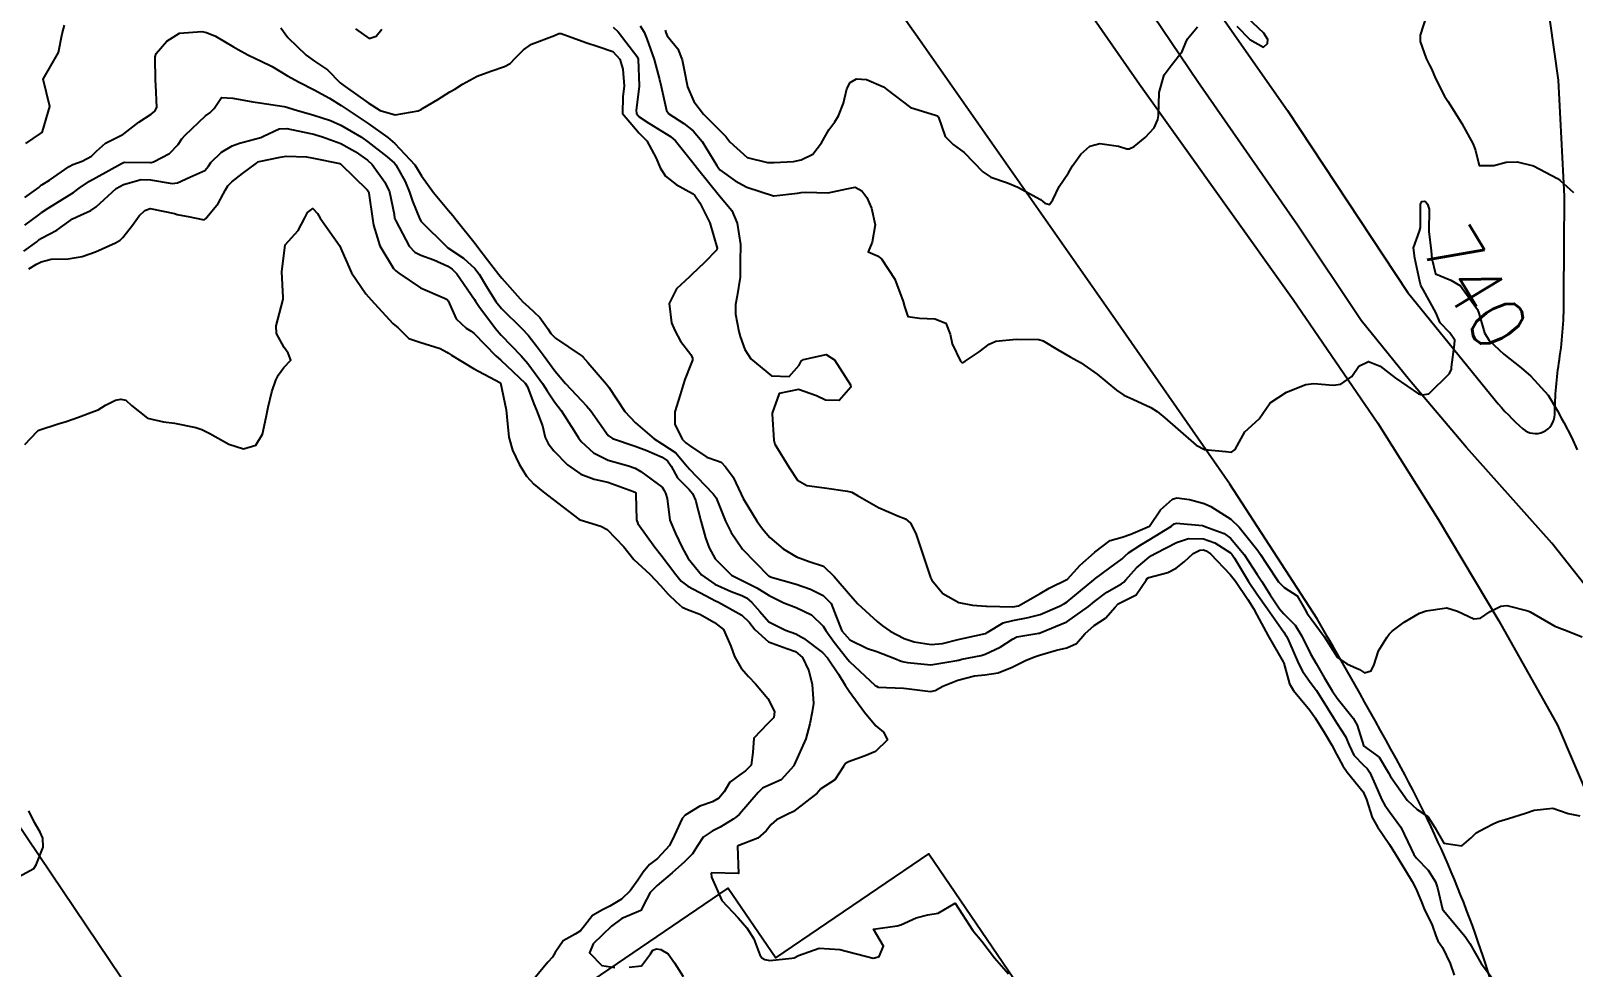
# Model space of a CAD drawing. Header units: metres. Extents: x 298520 to 308411, y 7433745 to 7450750.
# Drawn here: x 305089.7 to 305203.5, y 7436628.1 to 7436697.3 of the extents above; entities that cross this region are included whole.
import ezdxf
from ezdxf.enums import TextEntityAlignment as Align

# ---------------------------------------------------------------- set-up
doc = ezdxf.new("R2010")
doc.units = ezdxf.units.M
doc.header["$LTSCALE"] = 10
for name, color, linetype in [('Cotas', 45, 'Continuous'), ('Curvas de Nivel 1m', 11, 'Continuous'), ('Curvas de Nivel 5m', 15, 'Continuous'), ('Edificações', 30, 'Continuous'), ('Vias Primárias', 230, 'Continuous')]:
    doc.layers.add(name, color=color, linetype=linetype)
doc.styles.add('Style-STANDARD', font='STANDARD.shx')

msp = doc.modelspace()

# ---------------------------------------------------------------- linework, layer by layer
at = {"layer": 'Curvas de Nivel 1m', "flags": 128}
for points, elevation in [([(305178.65, 7436697.59), (305179.6, 7436696.61), (305180.63, 7436696.05), (305180.91, 7436696.31), (305180.94, 7436696.6), (305180.64, 7436697.07), (305178.99, 7436698.62)], 739), ([(305192.66, 7436698.46), (305192.17, 7436696.93), (305192.17, 7436696.46), (305192.62, 7436695.22), (305192.88, 7436694.72), (305193.01, 7436694.45), (305193.31, 7436693.74), (305193.98, 7436692.44), (305194.21, 7436692.07), (305194.57, 7436691.53), (305195.25, 7436690.42), (305196.08, 7436688.88), (305196.25, 7436688.41), (305196.53, 7436687.3), (305197.62, 7436687.3), (305198.53, 7436687.55), (305199.34, 7436687.57), (305200.53, 7436687.29), (305202.3, 7436686.34), (305202.51, 7436686.2), (305203.49, 7436685.31)], 739), ([(305089.23, 7436684.94), (305090.25, 7436685.68), (305090.38, 7436685.8), (305090.49, 7436685.88), (305091.06, 7436686.24), (305092.51, 7436687.23), (305092.78, 7436687.38), (305093.45, 7436687.64), (305094.15, 7436688), (305094.52, 7436688.36), (305095.19, 7436688.96), (305096.45, 7436689.6), (305096.54, 7436689.65), (305097.64, 7436690.5), (305098.56, 7436691.11), (305098.82, 7436691.32), (305098.96, 7436691.58), (305098.9, 7436693.27), (305098.86, 7436693.58), (305098.84, 7436695.34), (305098.92, 7436695.58), (305099.71, 7436696.48), (305100.63, 7436697.07), (305102.29, 7436697.2), (305102.63, 7436697.14), (305103.3, 7436696.85), (305104.62, 7436696.08), (305104.98, 7436695.87), (305105.67, 7436695.49), (305106.3, 7436695.18), (305106.61, 7436695.04), (305107.47, 7436694.61), (305108.6, 7436693.94), (305109.47, 7436693.45), (305110.58, 7436692.89), (305111.71, 7436692.29), (305112.57, 7436691.75), (305113.08, 7436691.4), (305114.55, 7436690.41), (305116.01, 7436689.38), (305116.54, 7436688.93), (305118, 7436687.35), (305118.21, 7436687.04), (305118.5, 7436686.54), (305119.38, 7436685.33), (305120.48, 7436683.99), (305120.8, 7436683.63), (305121.05, 7436683.31), (305122.45, 7436681.55), (305122.65, 7436681.29), (305123.36, 7436680.35), (305124.19, 7436679.27), (305124.42, 7436678.99), (305125.98, 7436677.25), (305126.39, 7436676.87), (305127.22, 7436676.08), (305127.83, 7436675.23), (305128.05, 7436674.9), (305128.37, 7436674.56), (305130.27, 7436673.28), (305130.35, 7436673.24), (305130.38, 7436673.23), (305130.41, 7436673.2), (305130.76, 7436672.78), (305132.14, 7436671.17), (305132.23, 7436671.08), (305132.32, 7436670.94), (305133.49, 7436669.16), (305134.29, 7436668.32), (305135.65, 7436667.14), (305136.27, 7436666.75), (305137.25, 7436666.1), (305138.1, 7436665.1), (305138.16, 7436665.01), (305138.25, 7436664.91), (305140.02, 7436663.08), (305140.23, 7436662.78), (305140.93, 7436661.07), (305141.34, 7436660.21), (305142.13, 7436659.06), (305142.18, 7436659), (305144.09, 7436657.03), (305144.12, 7436657), (305144.15, 7436656.99), (305144.22, 7436656.96), (305146.15, 7436656.42), (305147.19, 7436656.04), (305148.14, 7436655.58), (305148.72, 7436654.97), (305149.08, 7436654.01), (305149.51, 7436652.97), (305150.1, 7436652.3), (305151.39, 7436651.65), (305152.09, 7436651.43), (305153.42, 7436650.92), (305153.89, 7436650.72), (305154.08, 7436650.67), (305154.36, 7436650.63), (305156.08, 7436650.45), (305157.99, 7436650.77), (305158.08, 7436650.8), (305158.13, 7436650.81), (305158.37, 7436650.86), (305159.78, 7436651.15), (305160.09, 7436651.24), (305161.18, 7436651.75), (305162.11, 7436652.36), (305162.42, 7436652.51), (305164.04, 7436652.79), (305164.11, 7436652.8), (305164.13, 7436652.81), (305166.12, 7436653.64), (305167.7, 7436654.75), (305168.14, 7436655.12), (305169.06, 7436655.82), (305170.15, 7436656.44), (305170.32, 7436656.55), (305170.47, 7436656.72), (305171.25, 7436657.62), (305172.18, 7436658.41), (305172.35, 7436658.52), (305172.68, 7436658.69), (305174.19, 7436659.48), (305175.09, 7436659.77), (305176.19, 7436659.75), (305177.03, 7436659.47), (305178.18, 7436658.73), (305178.29, 7436658.62), (305178.47, 7436658.32), (305179.52, 7436656.61), (305180.14, 7436655.69), (305180.91, 7436654.59), (305182.12, 7436652.86), (305182.23, 7436652.7), (305182.31, 7436652.58), (305182.5, 7436652.19), (305183.21, 7436650.56), (305183.5, 7436649.98), (305184.07, 7436649.18), (305184.52, 7436648.55), (305185.33, 7436647.25), (305185.78, 7436646.53), (305186.03, 7436646.16), (305186.67, 7436645.17), (305186.93, 7436644.52), (305187.28, 7436643.79), (305188, 7436643.04), (305188.28, 7436642.79), (305188.46, 7436642.5), (305188.86, 7436641.62), (305189.36, 7436640.49), (305189.56, 7436640.09), (305189.95, 7436639.57), (305190.76, 7436638.47), (305191.51, 7436636.87), (305191.7, 7436636.46), (305191.91, 7436636.19), (305192.76, 7436635.31), (305193.3, 7436634.44), (305193.45, 7436634), (305193.83, 7436632.43), (305193.87, 7436632.35), (305195.49, 7436630.41), (305195.84, 7436629.88), (305196.67, 7436628.4), (305197.8, 7436626.91)], 743), ([(305089.3, 7436688.93), (305090.38, 7436689.68), (305090.48, 7436689.75), (305090.54, 7436689.83), (305091.07, 7436691.67), (305090.59, 7436693.68), (305091.72, 7436695.66), (305091.99, 7436697.03), (305092.16, 7436697.66)], 742), ([(305108.11, 7436697.47), (305108.63, 7436696.76), (305109.98, 7436695.45), (305110.61, 7436695.01), (305111.56, 7436694.38), (305112.5, 7436693.41), (305112.59, 7436693.33), (305112.87, 7436693.13), (305114.57, 7436691.94), (305115.45, 7436691.38), (305116.56, 7436691.04), (305118.26, 7436691.34), (305118.46, 7436691.45), (305118.57, 7436691.51), (305119.71, 7436692.19), (305120.58, 7436692.75), (305120.95, 7436692.95), (305121.51, 7436693.31), (305122.6, 7436693.91), (305123.62, 7436694.27), (305124.61, 7436694.61), (305125.03, 7436694.84), (305125.44, 7436695.26), (305126.01, 7436695.86), (305126.62, 7436696.26), (305128.31, 7436696.9), (305128.63, 7436697.06), (305128.8, 7436697.05), (305130.62, 7436696.38), (305131.53, 7436696.1), (305132.62, 7436695.72), (305133.14, 7436695.16), (305133.34, 7436694.42), (305133.46, 7436693.16), (305133.35, 7436692.4), (305133.32, 7436691.16), (305134.55, 7436689.7), (305135.11, 7436689.14), (305135.8, 7436687.86), (305136.1, 7436687.13), (305136.51, 7436686.53), (305137.28, 7436685.9), (305138.49, 7436685.25), (305138.66, 7436685.1), (305139.03, 7436684.55), (305139.78, 7436683.09), (305140.31, 7436681.22), (305140.28, 7436681.08), (305139.38, 7436680.15), (305138.42, 7436679.23), (305138.27, 7436679.1), (305137.32, 7436678.2), (305136.77, 7436677.12), (305136.95, 7436675.7), (305137.18, 7436675.12), (305137.61, 7436674.35), (305138.36, 7436673.35), (305138.49, 7436673.1), (305138.5, 7436672.95), (305138.35, 7436672.57), (305137.92, 7436671.52), (305137.79, 7436671.11), (305137.59, 7436670.39), (305137.19, 7436669.12), (305137.19, 7436668.21), (305137.74, 7436667.11), (305138.01, 7436666.85), (305138.27, 7436666.65), (305139.56, 7436665.78), (305140.26, 7436665.53), (305140.6, 7436665.41), (305140.93, 7436665.07), (305141.48, 7436664.3), (305142.09, 7436663.05), (305142.23, 7436662.73), (305143.26, 7436661.04), (305143.65, 7436660.49), (305144.19, 7436659.85), (305145.17, 7436659.02), (305146.17, 7436658.43), (305147.1, 7436658.07), (305148.16, 7436657.74), (305148.95, 7436656.97), (305150.14, 7436655.56), (305150.7, 7436654.95), (305152.12, 7436653.65), (305152.52, 7436653.34), (305153.08, 7436652.93), (305154.11, 7436652.4), (305154.84, 7436652.16), (305156.1, 7436651.96), (305156.94, 7436652.04), (305158.1, 7436652.33), (305158.53, 7436652.43), (305160.11, 7436652.77), (305160.16, 7436652.79), (305160.23, 7436652.84), (305161.4, 7436653.55), (305162.12, 7436653.73), (305163.26, 7436653.94), (305164.13, 7436654.18), (305165.57, 7436654.78), (305165.93, 7436654.97), (305166.14, 7436655.11), (305168.11, 7436656.74), (305168.13, 7436656.76), (305168.15, 7436656.78), (305169.28, 7436657.62), (305170.18, 7436658.29), (305170.41, 7436658.49), (305170.66, 7436658.72), (305171.58, 7436659.32), (305172.19, 7436659.67), (305173.82, 7436660.68), (305174.03, 7436660.85), (305174.21, 7436660.92), (305176.12, 7436660.73), (305176.2, 7436660.71), (305176.37, 7436660.65), (305177.72, 7436660.15), (305178.19, 7436659.81), (305179.19, 7436658.61), (305180.16, 7436657.13), (305180.49, 7436656.6), (305181.12, 7436655.61), (305181.81, 7436654.58), (305182.13, 7436654.21), (305182.95, 7436653.39), (305183.45, 7436652.56), (305184.09, 7436651.27), (305184.51, 7436650.55), (305185.1, 7436649.51), (305185.68, 7436648.53), (305186.05, 7436648), (305187.24, 7436646.51), (305187.53, 7436646.01), (305187.99, 7436644.5), (305188.01, 7436644.47), (305189.16, 7436643.65), (305189.85, 7436642.48), (305189.99, 7436642.2), (305191.23, 7436640.47), (305191.96, 7436639.77), (305192.75, 7436639.25), (305193.27, 7436638.44), (305193.93, 7436637.29), (305195.25, 7436637.09), (305195.93, 7436637.69), (305196.3, 7436638.05), (305196.96, 7436638.4), (305197.61, 7436638.73), (305197.95, 7436638.9), (305198.69, 7436639.12), (305199.95, 7436639.5), (305200.59, 7436639.72), (305201.96, 7436639.87), (305203.11, 7436639.48), (305203.95, 7436639.31)], 742), ([(305113.62, 7436697.4), (305114.63, 7436696.68), (305115.16, 7436696.85), (305115.58, 7436697.38)], 741), ([(305132.64, 7436697.51), (305133, 7436697.17), (305134.39, 7436695.38), (305134.47, 7436695.15), (305134.56, 7436693.18), (305134.56, 7436693.15), (305134.33, 7436691.39), (305134.35, 7436691.15), (305134.56, 7436690.91), (305135.27, 7436690.43), (305136.55, 7436689.66), (305136.87, 7436689.45), (305137.24, 7436689.12), (305138.52, 7436687.54), (305138.86, 7436687.1), (305140.49, 7436685.08), (305141.4, 7436683.98), (305141.79, 7436683.06), (305142.02, 7436681.49), (305142.02, 7436681.06), (305142.01, 7436680.62), (305142.01, 7436679.06), (305141.78, 7436677.68), (305141.67, 7436677.06), (305141.67, 7436676.34), (305141.9, 7436675.06), (305142, 7436674.69), (305142.36, 7436673.73), (305142.79, 7436673.05), (305144.33, 7436671.79), (305145.62, 7436671.74), (305146.35, 7436672.57), (305146.5, 7436672.86), (305146.69, 7436673), (305148.36, 7436673.35), (305148.96, 7436672.97), (305150.16, 7436671.13), (305150.18, 7436670.96), (305149.31, 7436669.97), (305148.31, 7436670), (305147.65, 7436670.32), (305146.32, 7436670.77), (305144.88, 7436670.47), (305144.38, 7436669.03), (305144.38, 7436668.95), (305144.48, 7436667.03), (305144.57, 7436666.73), (305145.62, 7436665.02), (305146.24, 7436664.08), (305146.92, 7436663.68), (305148.24, 7436663.52), (305149.93, 7436663.27), (305150.24, 7436663.2), (305150.66, 7436662.96), (305152.22, 7436662.07), (305153.7, 7436661.43), (305154.21, 7436661.22), (305154.58, 7436660.91), (305154.96, 7436660.14), (305155.38, 7436658.9), (305155.99, 7436657.05), (305156.05, 7436656.89), (305156.15, 7436656.7), (305156.97, 7436655.71), (305158.13, 7436655.06), (305159.15, 7436654.85), (305160.13, 7436654.78), (305160.2, 7436654.78), (305162.13, 7436654.73), (305162.54, 7436654.81), (305164.14, 7436655.73), (305164.81, 7436656.12), (305166.15, 7436656.77), (305167.1, 7436657.82), (305168.15, 7436658.74), (305168.18, 7436658.77), (305169.3, 7436659.62), (305170.19, 7436659.88), (305170.82, 7436660.09), (305172.2, 7436660.69), (305173.01, 7436661.9), (305173.91, 7436662.67), (305174.23, 7436662.79), (305175.16, 7436662.66), (305176.23, 7436662.35), (305176.74, 7436662.13), (305178.21, 7436661.2), (305178.83, 7436660.61), (305180.19, 7436658.9), (305180.4, 7436658.6), (305180.81, 7436657.95), (305181.72, 7436656.58), (305182.15, 7436656.16), (305183.11, 7436655.54), (305183.66, 7436654.56), (305183.83, 7436654.25), (305184.13, 7436653.84), (305185.09, 7436652.54), (305186.09, 7436650.99), (305186.77, 7436650.52), (305187.7, 7436650.12), (305188.08, 7436649.87), (305188.57, 7436650), (305188.78, 7436650.49), (305189.11, 7436651.48), (305189.71, 7436652.48), (305189.89, 7436652.71), (305190.12, 7436652.93), (305191, 7436653.6), (305192.13, 7436654.26), (305192.62, 7436654.45), (305194.14, 7436654.65), (305194.94, 7436654.42), (305196.13, 7436653.84), (305196.63, 7436653.9), (305197.35, 7436654.4), (305198.14, 7436654.79), (305198.58, 7436654.83), (305200.13, 7436654.45), (305200.3, 7436654.36), (305202.12, 7436653.32), (305202.82, 7436653.03), (305204.12, 7436652.52)], 741), ([(305136.47, 7436697.3), (305136.52, 7436697.13), (305136.63, 7436696.89), (305137.42, 7436695.92), (305137.72, 7436695.11), (305137.87, 7436694.38), (305138.11, 7436693.11), (305138.58, 7436692.04), (305139.31, 7436691.09), (305140.55, 7436689.85), (305140.94, 7436689.46), (305141.24, 7436689.07), (305142.53, 7436687.9), (305144.02, 7436687.53), (305144.52, 7436687.54), (305145.93, 7436687.61), (305146.52, 7436687.72), (305147.38, 7436688.15), (305148.02, 7436688.99), (305148.55, 7436689.94), (305149, 7436690.53), (305149.27, 7436690.97), (305149.63, 7436691.92), (305149.88, 7436692.97), (305150.12, 7436693.44), (305150.6, 7436693.71), (305151.33, 7436693.67), (305152.59, 7436693.11), (305152.83, 7436692.93), (305154.57, 7436691.6), (305156.43, 7436691.03), (305156.56, 7436690.98), (305156.63, 7436690.89), (305157.13, 7436689.46), (305157.72, 7436688.87), (305158.53, 7436688.27), (305159.9, 7436686.85), (305160.51, 7436686.45), (305161.72, 7436686.04), (305162.5, 7436685.72), (305164.17, 7436684.79), (305164.35, 7436684.65), (305164.49, 7436684.53), (305164.84, 7436684.44), (305165.08, 7436684.78), (305165.54, 7436685.75), (305166.24, 7436686.77), (305166.34, 7436686.95), (305166.52, 7436687.29), (305167.15, 7436688.14), (305167.81, 7436688.75), (305168.54, 7436688.93), (305169.92, 7436688.73), (305170.54, 7436688.55), (305170.72, 7436688.54), (305171.07, 7436688.71), (305171.88, 7436689.37), (305172.56, 7436690.1), (305172.82, 7436690.7), (305172.87, 7436691), (305172.92, 7436692.69), (305173.29, 7436694.01), (305173.81, 7436694.68), (305174.62, 7436695.72), (305174.9, 7436696.4), (305175.02, 7436696.67), (305175.76, 7436697.54)], 739), ([(305089.24, 7436682.91), (305090.25, 7436683.68), (305090.38, 7436683.77), (305090.47, 7436683.83), (305090.96, 7436684.15), (305092.49, 7436685.12), (305092.81, 7436685.32), (305093.24, 7436685.64), (305093.99, 7436686.15), (305094.5, 7436686.43), (305096.36, 7436687.45), (305096.51, 7436687.53), (305096.57, 7436687.55), (305098.51, 7436687.54), (305098.55, 7436687.54), (305098.72, 7436687.58), (305099.89, 7436688.2), (305100.53, 7436688.85), (305100.82, 7436689.27), (305101.06, 7436689.55), (305102.56, 7436690.97), (305102.88, 7436691.21), (305103.2, 7436691.52), (305103.75, 7436692.34), (305104.57, 7436692.27), (305106.05, 7436692), (305106.57, 7436691.93), (305108.37, 7436691.66), (305108.57, 7436691.61), (305109.1, 7436691.45), (305110.56, 7436691.03), (305111.77, 7436690.64), (305112.55, 7436690.29), (305114.06, 7436689.39), (305114.54, 7436689.05), (305115.96, 7436687.94), (305116.51, 7436687.49), (305116.61, 7436687.37), (305117.29, 7436686.14), (305117.62, 7436685.35), (305117.83, 7436684.69), (305118.37, 7436683.34), (305118.47, 7436683.18), (305120.34, 7436681.32), (305120.44, 7436681.24), (305121.6, 7436680.46), (305122.43, 7436679.7), (305122.75, 7436679.29), (305123.3, 7436678.39), (305123.97, 7436677.27), (305124.39, 7436676.75), (305125.92, 7436675.25), (305126.37, 7436674.78), (305127.04, 7436673.92), (305127.54, 7436673.23), (305128.34, 7436672.16), (305129.13, 7436671.21), (305130.31, 7436669.96), (305130.68, 7436669.57), (305130.98, 7436669.19), (305132.28, 7436667.39), (305132.58, 7436667.17), (305134.27, 7436666.59), (305135.13, 7436666.28), (305136.26, 7436665.77), (305136.64, 7436665.51), (305136.92, 7436665.12), (305137.39, 7436664.26), (305138.24, 7436663.39), (305138.49, 7436663.1), (305138.71, 7436662.61), (305139.11, 7436661.09), (305139.46, 7436659.82), (305139.72, 7436659.08), (305140.17, 7436658.28), (305141.37, 7436657.07), (305142.15, 7436656.67), (305143.23, 7436656.13), (305144.14, 7436655.56), (305145.23, 7436655.02), (305146.13, 7436654.69), (305147.27, 7436654.14), (305148.12, 7436653.3), (305148.32, 7436652.98), (305148.94, 7436652.13), (305149.85, 7436650.96), (305150.08, 7436650.7), (305151.98, 7436648.94), (305152.06, 7436648.87), (305152.19, 7436648.81), (305154.06, 7436648.72), (305154.27, 7436648.7), (305156.06, 7436648.48), (305156.39, 7436648.55), (305156.95, 7436648.88), (305158.07, 7436649.33), (305159.29, 7436649.63), (305160.07, 7436649.72), (305161.04, 7436649.86), (305162.08, 7436650.27), (305163.11, 7436650.8), (305163.8, 7436651.08), (305164.09, 7436651.17), (305165.34, 7436651.53), (305166.1, 7436651.71), (305166.83, 7436652.03), (305167.43, 7436652.75), (305168.12, 7436653.35), (305168.96, 7436653.89), (305169.67, 7436654.72), (305169.9, 7436654.96), (305170.14, 7436655.07), (305171.23, 7436655.62), (305171.96, 7436656.7), (305172.03, 7436656.82), (305172.16, 7436656.89), (305173.56, 7436657.28), (305174.17, 7436657.58), (305174.77, 7436658.06), (305175.43, 7436658.66), (305175.92, 7436658.92), (305176.19, 7436658.93), (305176.4, 7436658.86), (305176.7, 7436658.64), (305178.16, 7436657.12), (305178.55, 7436656.62), (305179.46, 7436655.28), (305179.89, 7436654.6), (305180.13, 7436654.14), (305180.96, 7436652.59), (305182.08, 7436650.67), (305182.12, 7436650.58), (305182.55, 7436649.06), (305182.83, 7436648.57), (305184.04, 7436647.11), (305184.43, 7436646.55), (305185.13, 7436645.43), (305185.66, 7436644.53), (305186.01, 7436643.87), (305186.47, 7436642.99), (305186.8, 7436642.52), (305187.97, 7436641.07), (305188.22, 7436640.51), (305188.63, 7436639.18), (305189.02, 7436638.49), (305189.92, 7436637.2), (305190.35, 7436636.48), (305191.09, 7436635.28), (305191.59, 7436634.46), (305191.89, 7436633.89), (305192.3, 7436632.88), (305192.48, 7436632.45), (305193.07, 7436631.23), (305193.34, 7436630.44), (305193.49, 7436630.09), (305193.83, 7436629.6), (305194.4, 7436628.42), (305194.69, 7436627.54)], 744), ([(305089.52, 7436679.69), (305090.09, 7436680.02), (305090.43, 7436680.19), (305091.16, 7436680.4), (305092.43, 7436680.42), (305093.47, 7436680.6), (305094.44, 7436680.95), (305095.93, 7436681.61), (305096.25, 7436681.8), (305096.45, 7436681.99), (305097.16, 7436682.9), (305097.67, 7436683.59), (305098.07, 7436683.99), (305098.48, 7436684.13), (305100.27, 7436683.76), (305100.47, 7436683.7), (305100.59, 7436683.67), (305101.28, 7436683.55), (305102.47, 7436683.3), (305102.59, 7436683.41), (305102.69, 7436683.53), (305103.5, 7436684.5), (305104.04, 7436685.51), (305104.2, 7436685.81), (305104.5, 7436686.11), (305105.3, 7436686.71), (305106.31, 7436687.49), (305106.43, 7436687.57), (305106.51, 7436687.6), (305108.06, 7436687.93), (305108.52, 7436688), (305110.02, 7436687.94), (305110.52, 7436687.86), (305112.47, 7436687.45), (305112.51, 7436687.44), (305112.55, 7436687.41), (305114.49, 7436685.51), (305114.58, 7436685.39), (305114.61, 7436685.27), (305114.87, 7436683.39), (305114.95, 7436682.9), (305115.43, 7436681.38), (305116.43, 7436679.71), (305116.59, 7436679.54), (305116.83, 7436679.36), (305118.41, 7436678.29), (305120.18, 7436677.53), (305120.39, 7436677.43), (305120.47, 7436677.32), (305121.06, 7436675.99), (305121.79, 7436675.3), (305122.16, 7436675.08), (305122.37, 7436674.91), (305123.99, 7436673.27), (305124.35, 7436672.93), (305126.14, 7436671.25), (305126.32, 7436670.97), (305126.78, 7436669.71), (305126.99, 7436669.24), (305127.43, 7436668.09), (305127.63, 7436667.23), (305127.83, 7436666.79), (305128.26, 7436666.24), (305129.27, 7436665.21), (305130.25, 7436664.53), (305131.23, 7436664.17), (305132.24, 7436663.93), (305134.13, 7436663.26), (305134.23, 7436663.21), (305134.3, 7436663.15), (305134.32, 7436663.06), (305134.37, 7436661.15), (305134.45, 7436660.89), (305135.7, 7436659.13), (305136.17, 7436658.56), (305137.26, 7436657.11), (305137.66, 7436656.62), (305138.14, 7436656.26), (305139.87, 7436655.35), (305140.13, 7436655.21), (305140.4, 7436655.08), (305142.12, 7436654.11), (305142.67, 7436653.6), (305143.1, 7436653.05), (305144.1, 7436652.14), (305145.45, 7436651.65), (305146.09, 7436651.45), (305146.61, 7436651), (305147.08, 7436650), (305147.32, 7436648.99), (305147.42, 7436647.61), (305147.33, 7436646.99), (305147.14, 7436646.11), (305146.86, 7436645), (305145.99, 7436643.08), (305145.97, 7436643.03), (305145.96, 7436643.01), (305145.02, 7436641.97), (305143.97, 7436641.51), (305143.65, 7436641.35), (305143.34, 7436641.04), (305141.95, 7436639.44), (305141.75, 7436639.26), (305141.48, 7436639.06), (305140.53, 7436638.47), (305139.93, 7436638.17), (305139.28, 7436637.73), (305138.87, 7436637.09), (305138.5, 7436636.5), (305137.9, 7436635.91), (305137, 7436635.11), (305135.88, 7436634.16), (305135.36, 7436633.65), (305135.1, 7436633.14), (305134.67, 7436632.33), (305133.86, 7436631.97), (305133.27, 7436631.74), (305132.51, 7436631.17), (305131.84, 7436630.52), (305131.16, 7436629.86), (305130.88, 7436629.19), (305131.81, 7436628.27), (305132.77, 7436628.12)], 746), ([(305089.24, 7436666.72), (305090.15, 7436667.68), (305090.22, 7436667.74), (305090.27, 7436667.77), (305091.69, 7436668.25), (305092.28, 7436668.42), (305093.19, 7436668.74), (305094.3, 7436669.15), (305094.64, 7436669.28), (305095.17, 7436669.62), (305095.93, 7436669.99), (305096.31, 7436670.07), (305096.68, 7436669.98), (305097.1, 7436669.6), (305098.29, 7436668.67), (305099.47, 7436668.39), (305100.28, 7436668.3), (305101.85, 7436667.96), (305102.28, 7436667.83), (305102.88, 7436667.52), (305104.27, 7436666.73), (305105.37, 7436666.39), (305106.26, 7436666.66), (305106.76, 7436667.48), (305107.03, 7436668.74), (305107.17, 7436669.48), (305107.45, 7436670.6), (305107.75, 7436671.47), (305107.95, 7436671.85), (305108.34, 7436672.41), (305108.86, 7436672.94), (305108.65, 7436673.46), (305108.36, 7436673.87), (305107.8, 7436674.9), (305107.76, 7436675.47), (305108.27, 7436677.34), (305108.29, 7436677.46), (305108.28, 7436677.57), (305108.19, 7436679.46), (305108.44, 7436681.46), (305109.4, 7436682.51), (305109.88, 7436683.45), (305110.09, 7436683.83), (305110.48, 7436684.14), (305110.81, 7436683.77), (305111.02, 7436683.43), (305112.44, 7436681.41), (305113.33, 7436679.4), (305114.4, 7436677.83), (305114.77, 7436677.39), (305116.38, 7436675.66), (305116.54, 7436675.53), (305116.74, 7436675.36), (305117.55, 7436674.54), (305118.36, 7436674.26), (305119.88, 7436673.8), (305120.36, 7436673.53), (305120.49, 7436673.45), (305120.72, 7436673.31), (305122.34, 7436672.33), (305124.32, 7436671.27), (305124.75, 7436669.27), (305124.8, 7436668.76), (305124.93, 7436667.26), (305125.22, 7436666.3), (305125.7, 7436665.26), (305126.24, 7436664.38), (305126.78, 7436663.78), (305127.46, 7436663.23), (305128.22, 7436662.65), (305130.11, 7436661.2), (305130.2, 7436661.15), (305131.72, 7436660.7), (305132.2, 7436660.45), (305133.43, 7436659.16), (305134.17, 7436658.22), (305135.33, 7436657.14), (305136.14, 7436656.3), (305136.7, 7436655.68), (305137.28, 7436655.11), (305137.73, 7436654.71), (305138.13, 7436654.55), (305139.02, 7436654.2), (305140.12, 7436653.59), (305140.78, 7436653.07), (305141.32, 7436651.84), (305141.58, 7436651.07), (305142.07, 7436650.21), (305142.61, 7436649.59), (305143.13, 7436649.04), (305144.05, 7436647.98), (305144.54, 7436647.02), (305144.48, 7436646.57), (305144.02, 7436646.11), (305143.01, 7436645.05), (305142.94, 7436643.98), (305142.81, 7436643.05), (305142.41, 7436642.63), (305141.98, 7436642.34), (305141.25, 7436641.8), (305140.82, 7436641.07), (305140.44, 7436640.6), (305139.96, 7436640.34), (305139.03, 7436640.01), (305137.95, 7436639.36), (305137.72, 7436639.1), (305137.15, 7436637.89), (305136.79, 7436637.12), (305135.9, 7436636.17), (305135.32, 7436635.72), (305134.86, 7436635.14), (305134.46, 7436634.57), (305133.88, 7436633.77), (305133.26, 7436633.16), (305132.4, 7436632.64), (305131.86, 7436632.38), (305131.1, 7436631.95), (305130.51, 7436631.19), (305130.22, 7436630.82), (305129.84, 7436630.58), (305128.95, 7436630.09), (305128.35, 7436629.21), (305128.15, 7436628.88), (305127.82, 7436628.51), (305126.79, 7436627.24)], 747), ([(305088.77, 7436634.81), (305089.89, 7436635.41), (305090.07, 7436635.68), (305090.58, 7436637), (305090.56, 7436637.67), (305090.37, 7436638.11), (305089.93, 7436638.82), (305089.53, 7436639.68)], 747), ([(305133.81, 7436628.13), (305134.73, 7436628.23), (305135.4, 7436629.13), (305135.56, 7436629.39), (305135.83, 7436629.48), (305136.16, 7436629.45), (305136.69, 7436629.12), (305137.16, 7436628.46), (305137.81, 7436627.44)], 746)]:
    msp.add_lwpolyline(points, dxfattribs=dict(at, elevation=elevation))
at = {"layer": 'Curvas de Nivel 5m', "flags": 128}
for points, elevation in [([(305134.64, 7436697.61), (305134.92, 7436697.15), (305135.11, 7436696.67), (305135.65, 7436695.14), (305136.06, 7436693.67), (305136.17, 7436693.13), (305136.57, 7436691.38), (305136.75, 7436691.13), (305137.86, 7436690.42), (305138.55, 7436689.87), (305139.21, 7436689.09), (305140.28, 7436687.32), (305140.43, 7436687.08), (305140.51, 7436686.99), (305141.63, 7436686.19), (305142.5, 7436685.7), (305144.46, 7436685.06), (305144.49, 7436685.06), (305146.24, 7436685.27), (305146.5, 7436685.31), (305146.83, 7436685.34), (305148.5, 7436685.29), (305149.87, 7436685.6), (305150.5, 7436685.7), (305150.99, 7436685.45), (305151.36, 7436684.95), (305151.69, 7436684.15), (305151.97, 7436682.94), (305151.74, 7436681.65), (305151.46, 7436680.94), (305152.14, 7436680.64), (305152.44, 7436680.43), (305153.41, 7436678.92), (305154.03, 7436677.28), (305154.12, 7436676.91), (305154.39, 7436676.16), (305155.23, 7436676.05), (305156.38, 7436675.99), (305157.17, 7436675.67), (305157.49, 7436674.87), (305157.65, 7436674.15), (305158.26, 7436672.86), (305158.35, 7436672.77), (305158.43, 7436672.78), (305158.6, 7436672.86), (305159.65, 7436673.56), (305160.37, 7436674.13), (305160.86, 7436674.34), (305162.37, 7436674.48), (305164.05, 7436674.47), (305164.37, 7436674.38), (305165.42, 7436673.72), (305166.36, 7436673.18), (305166.63, 7436673.04), (305167.12, 7436672.76), (305168.34, 7436671.9), (305169.78, 7436670.73), (305170.32, 7436670.37), (305170.97, 7436670.06), (305172.31, 7436669.44), (305172.77, 7436669.16), (305173.33, 7436668.68), (305174.29, 7436667.84), (305175.66, 7436666.66), (305176.27, 7436666.35), (305177.84, 7436666.19), (305178.27, 7436666.15), (305178.54, 7436666.34), (305178.67, 7436666.62), (305179.24, 7436667.66), (305180.3, 7436668.6), (305181.11, 7436669.79), (305182.32, 7436670.58), (305183.74, 7436671.15), (305184.33, 7436671.22), (305185.76, 7436671.1), (305186.33, 7436671.16), (305187.13, 7436671.73), (305187.65, 7436672.51), (305188.36, 7436672.85), (305189.22, 7436672.49), (305190.33, 7436671.63), (305192.06, 7436670.46), (305192.32, 7436670.39), (305192.81, 7436670.45), (305194.34, 7436671.95), (305194.49, 7436672.28), (305194.5, 7436672.43), (305194.71, 7436674.09), (305194.74, 7436674.43), (305194.38, 7436674.95), (305193.65, 7436675.71), (305193.34, 7436676.45), (305192.42, 7436678.12), (305192.24, 7436678.46), (305192.15, 7436678.74), (305191.78, 7436680.47), (305191.69, 7436681.23), (305192.14, 7436682.46), (305192.2, 7436682.73), (305192.2, 7436684.46), (305192.31, 7436684.65), (305192.5, 7436684.67), (305192.62, 7436684.58), (305192.71, 7436684.46), (305192.84, 7436684.1), (305192.81, 7436682.45), (305193, 7436681.01), (305193.04, 7436680.45), (305193.3, 7436679.31), (305194.43, 7436678.84), (305195.15, 7436678.42), (305196.4, 7436676.67), (305196.5, 7436676.41), (305196.92, 7436674.95), (305197.27, 7436674.4), (305198.36, 7436673.38), (305199.62, 7436672.37), (305200.34, 7436671.77), (305201.63, 7436670.35), (305202.31, 7436669.2), (305202.6, 7436668.63), (305202.77, 7436668.33), (305203.35, 7436667.26), (305203.77, 7436666.32)], 740), ([(305089.15, 7436680.98), (305090.12, 7436681.68), (305090.29, 7436681.84), (305090.45, 7436681.94), (305091.59, 7436682.53), (305092.47, 7436683.18), (305092.75, 7436683.37), (305093.33, 7436683.64), (305094.11, 7436684), (305094.48, 7436684.26), (305095.96, 7436685.61), (305096.5, 7436685.91), (305097.81, 7436686.28), (305098.5, 7436686.26), (305100.09, 7436685.97), (305100.5, 7436686.02), (305101.41, 7436686.45), (305102.51, 7436686.95), (305102.77, 7436687.27), (305102.95, 7436687.53), (305103.75, 7436688.29), (305104.53, 7436688.76), (305105.07, 7436688.97), (305106.54, 7436689.36), (305106.64, 7436689.38), (305106.83, 7436689.48), (305108, 7436690.01), (305108.55, 7436690.03), (305110.3, 7436689.68), (305110.54, 7436689.62), (305110.69, 7436689.58), (305111.19, 7436689.43), (305112.54, 7436688.93), (305113.59, 7436688.34), (305114.52, 7436687.7), (305114.85, 7436687.39), (305115.8, 7436686.07), (305116.14, 7436685.37), (305116.48, 7436683.73), (305116.51, 7436683.41), (305116.53, 7436683.37), (305116.61, 7436683.23), (305117.58, 7436681.35), (305118.01, 7436680.92), (305118.44, 7436680.69), (305119.41, 7436680.36), (305120.43, 7436679.89), (305120.77, 7436679.66), (305121.1, 7436679.31), (305122.4, 7436677.43), (305122.49, 7436677.29), (305122.73, 7436676.94), (305123.95, 7436675.27), (305124.37, 7436674.78), (305125.84, 7436673.26), (305126.34, 7436672.7), (305127.43, 7436671.23), (305127.77, 7436670.68), (305128.31, 7436669.86), (305128.8, 7436669.22), (305129.75, 7436667.73), (305130.08, 7436667.2), (305130.27, 7436666.95), (305131.18, 7436666.1), (305132.26, 7436665.57), (305133.78, 7436665.15), (305134.25, 7436664.97), (305134.67, 7436664.72), (305136.24, 7436663.57), (305136.41, 7436663.31), (305136.51, 7436663.13), (305136.62, 7436662.73), (305136.81, 7436661.12), (305137.23, 7436660.15), (305137.74, 7436659.11), (305138.17, 7436658.3), (305139.16, 7436657.09), (305140.15, 7436656.4), (305141.34, 7436655.87), (305142.14, 7436655.57), (305142.47, 7436655.39), (305142.88, 7436655.05), (305143.46, 7436654.38), (305144.12, 7436653.64), (305145.34, 7436653.02), (305146.11, 7436652.75), (305146.68, 7436652.43), (305148.09, 7436651.36), (305148.44, 7436650.98), (305149.27, 7436649.77), (305149.76, 7436648.96), (305150.06, 7436648.5), (305151.18, 7436646.95), (305152.02, 7436645.96), (305152.58, 7436645.49), (305152.87, 7436644.93), (305152, 7436644.05), (305151.22, 7436643.73), (305150, 7436643.29), (305149.79, 7436643.17), (305149.63, 7436642.96), (305148.99, 7436641.96), (305147.97, 7436641.3), (305147.81, 7436641.14), (305147.68, 7436640.98), (305145.95, 7436639.64), (305145.53, 7436639.43), (305144.68, 7436639.02), (305144.29, 7436638.67), (305143.93, 7436638.21), (305143.31, 7436637.65), (305141.91, 7436637.13), (305141.86, 7436637.12), (305141.81, 7436637.06), (305141.89, 7436635.06), (305139.89, 7436635.11), (305139.88, 7436635.1), (305139.87, 7436635.08), (305139.89, 7436634.77), (305140.66, 7436633.07), (305141.85, 7436631.77), (305142.51, 7436631.05), (305143.01, 7436630.22), (305143.47, 7436629.04), (305143.61, 7436628.82), (305143.82, 7436628.7), (305144.2, 7436628.64), (305145.82, 7436628.79), (305146, 7436628.82), (305146.31, 7436629), (305147.83, 7436629.54), (305149.37, 7436629.43), (305149.83, 7436629.32), (305151.25, 7436628.95), (305151.82, 7436628.81), (305151.94, 7436628.82), (305152.27, 7436628.93), (305152.58, 7436629.68), (305151.84, 7436630.94), (305153.58, 7436631.18), (305153.85, 7436631.26), (305154.99, 7436631.77), (305155.86, 7436632), (305156.61, 7436632.13), (305157.87, 7436632.86), (305159.18, 7436630.85), (305159.84, 7436630.06), (305160.78, 7436628.83), (305161.81, 7436627.64)], 745)]:
    msp.add_lwpolyline(points, dxfattribs=dict(at, elevation=elevation))
at = {"layer": 'Edificações'}
msp.add_lwpolyline([(305142.18, 7436598.82), (305140.1, 7436597.41), (305129.94, 7436612.33), (305132.02, 7436613.75), (305129.01, 7436618.17), (305125.3, 7436615.65), (305121.78, 7436620.8), (305141.13, 7436633.98), (305144.64, 7436628.82), (305155.92, 7436636.5), (305171.88, 7436613.06), (305144.97, 7436594.73), (305142.18, 7436598.82)], dxfattribs=at)
at = {"layer": 'Vias Primárias'}
for points in [[(305237.56, 7436538.51), (305236.96, 7436544.66), (305236.21, 7436553.09), (305235.57, 7436558.42), (305234.58, 7436563.1), (305231, 7436576.23), (305227.23, 7436590.86), (305225.24, 7436597.71), (305220.27, 7436617.42), (305216.69, 7436629.9), (305209.89, 7436646.68), (305207.5, 7436651.42), (305204.76, 7436655.79), (305201.9, 7436659.44), (305195.61, 7436666.5), (305191.4, 7436671.46), (305187.82, 7436675.86), (305183.13, 7436682.9), (305175.77, 7436693.49), (305164.64, 7436710.02), (305148.69, 7436733.03), (305135.28, 7436753.12), (305122.38, 7436771.03), (305100.65, 7436803.01)], [(305084.18, 7436645.41), (305103.3, 7436617.04)]]:
    msp.add_lwpolyline(points, dxfattribs=at)
for points in [[(305118.02, 7436785.13), (305133.82, 7436762.22), (305150.05, 7436738.46), (305171.47, 7436706.11), (305175.39, 7436701.41), (305182.39, 7436691.37), (305191.25, 7436677.97), (305197.71, 7436670, 0.041768), (305199.75, 7436667.88, 0.640783), (305202.11, 7436668.93, -0.034999), (305202.45, 7436672.98, 0.040298), (305202.79, 7436677.64), (305202.83, 7436685.04), (305202.38, 7436693.6), (305200.84, 7436704.6), (305198.48, 7436716.36), (305196.44, 7436727.94), (305194.03, 7436740.29), (305189.89, 7436766.18), (305184.61, 7436787.01)], [(305111.59, 7436780.15), (305120.09, 7436767.44), (305128.48, 7436755.05), (305137.64, 7436741.42), (305146.93, 7436728.01), (305155.62, 7436715.79), (305165.73, 7436701.57), (305171.46, 7436693.32), (305177.71, 7436684.55), (305182.81, 7436677.41), (305189.05, 7436668.29), (305193.5, 7436661.2), (305197.98, 7436653.7), (305202.31, 7436646.01), (305207.15, 7436634.67), (305210.99, 7436622.26), (305214.84, 7436600.1), (305218.21, 7436581.54), (305221.74, 7436558.47), (305223.01, 7436550.59), (305224.36, 7436531.07, 0.037802)], [(305198.07, 7436624.85, 0.029326), (305194.94, 7436634.04, 0.027695), (305190.78, 7436642.85, 0.008349), (305184.57, 7436653.84), (305178.13, 7436663.79), (305169.7, 7436675.91), (305155.23, 7436696.58), (305140.46, 7436717.53), (305130.22, 7436732.39, 0.066811), (305125.92, 7436737.12, 0.115372), (305118.36, 7436740.97, 0.08731), (305111.97, 7436741.4, 0.05216), (305103.79, 7436739.64, 0.099906), (305096.65, 7436735.6), (305097.88, 7436733.78), (305084.07, 7436724.45)]]:
    msp.add_lwpolyline(points, format="xyb", dxfattribs=at)

# ---------------------------------------------------------------- texts
at = {"layer": 'Cotas', "style": 'Style-STANDARD'}
msp.add_text('740', height=4, rotation=301.2113, dxfattribs=at).set_placement((305196.26, 7436678.31, 740), align=Align.MIDDLE_CENTER)

doc.saveas('drawing.dxf')
